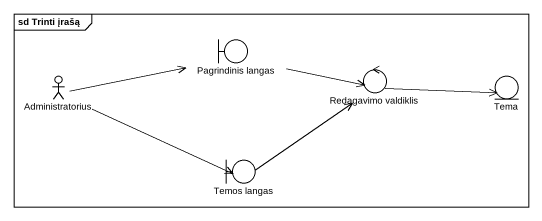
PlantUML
@startuml
mainframe sd Trinti įrašą
boundary "Pagrindinis langas" as Pagrindinis_langas
control "Redagavimo valdiklis" as Redagavimo_valdiklis
actor Administratorius
entity Tema
boundary "Temos langas" as Temos_langas
Pagrindinis_langas -right-> Redagavimo_valdiklis
Redagavimo_valdiklis -right-> Tema
Administratorius -right-> Pagrindinis_langas
Administratorius -right-> Temos_langas
Temos_langas -up-> Redagavimo_valdiklis
@enduml
